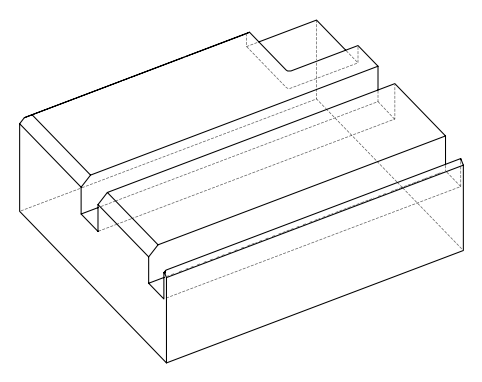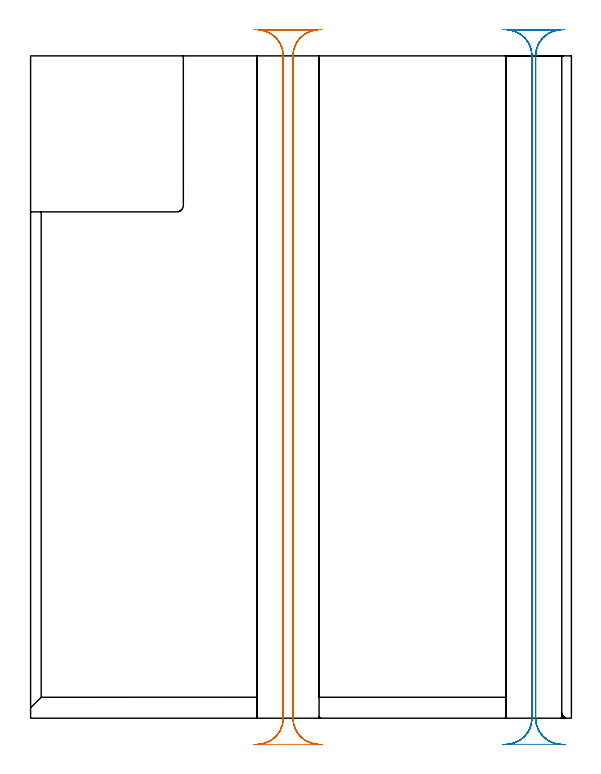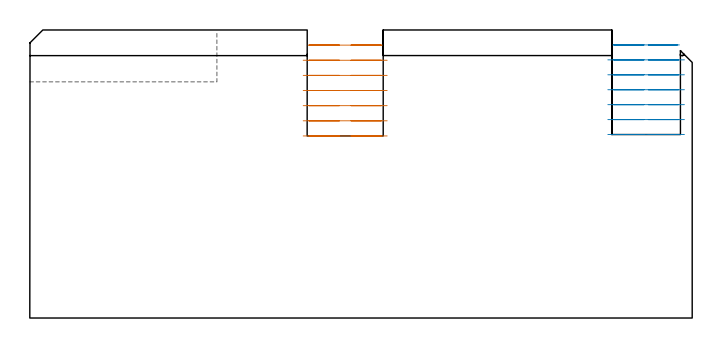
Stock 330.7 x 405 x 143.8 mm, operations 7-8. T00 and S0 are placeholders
(PLAN: 8 operations, 2 tool changes, 143.1 min)
(1 AREA_MILL | FG_CHAMFER_SURFACE | UGT0205_001 | 4.81 min | 10462 mm3)
(2 AREA_MILL_1 | FG_CHAMFER_SURFACE_1 | UGT0205_001 | 5.71 min | 11904 mm3)
(3 AREA_MILL_2 | FG_CHAMFER_SURFACE_2 | UGT0205_001 | 9.86 min | 52478 mm3)
(4 AREA_MILL_3 | FG_CHAMFER_SURFACE_3 | UGT0205_001 | 7.37 min | 6407 mm3)
(5 AREA_MILL_4 | FG_CHAMFER_SURFACE_4 | UGT0205_001 | 0.17 min | 132 mm3)
(6 MILL_CORNER_NOTCH_RECTANGULAR | CORNER_NOTCH_RECTANGULAR | NXT0201_008 | Follow Part, ap 1.5, ae 75% | 88.28 min | 230605 mm3)
(7 MILL_RECTANGULAR_SLOT | SLOT_RECTANGULAR | UGT0201_004 | Follow Part, ap 8, ae 75% | 13.48 min | 811189 mm3)
(8 MILL_RECTANGULAR_SLOT_1 | SLOT_RECTANGULAR_1 | UGT0201_004 | Follow Part, ap 8, ae 75% | 13.42 min | 701512 mm3)
(TOOL UGT0205_001 | Chamfer Mill 20 x 3 x 45 deg. | D20 FL50 Z2)
(TOOL NXT0201_008 | ENDMILL 6mm [2P460-0600-NA 1630] | D6 FL26 Z6)
(TOOL UGT0201_004 | End Mill 32 mm | D32 FL53 Z6)
(OP 7 MILL_RECTANGULAR_SLOT)
G17 G21 G94 G90
T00 M6
G54
G17 G0 G90 X175.96 Y-16.273 S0 M3
G43 Z153.8 H0
Z136.243
G94 G1 X173.028 Y-15.641 F250.
G2 X160.4 Y0. R16. F500.
G1 Y405.
G2 X175.421 Y420.97 R16.
G1 Y421.
X139.479
Y420.97
G2 X154.5 Y405. R16.
G1 Y0.
G2 X141.869 Y-15.641 R16.
G1 X138.937 Y-16.273 F250.
G0 Z153.8
X136.485 Y421.154
Z128.686
G1 X139.479 Y420.97
G2 X154.5 Y405. R16. F500.
G1 Y0.
G2 X139.479 Y-15.97 R16.
G1 Y-16.
X175.421
Y-15.97
G2 X160.4 Y0. R16.
G1 Y405.
G2 X175.421 Y420.97 R16.
G1 X178.415 Y421.154 F250.
G0 Z153.8
Y-16.154
Z121.129
G1 X175.421 Y-15.97
G2 X160.4 Y0. R16. F500.
G1 Y405.
G2 X175.421 Y420.97 R16.
G1 Y421.
X139.479
Y420.97
G2 X154.5 Y405. R16.
G1 Y0.
G2 X139.479 Y-15.97 R16.
G1 X136.485 Y-16.154 F250.
G0 X178.415 Z113.571
G1 X175.421 Y-15.97
G2 X160.4 Y0. R16. F500.
G1 Y405.
G2 X175.421 Y420.97 R16.
G1 Y421.
X139.479
Y420.97
G2 X154.5 Y405. R16.
G1 Y0.
G2 X139.479 Y-15.97 R16.
G1 X136.485 Y-16.154 F250.
G0 X178.415 Z106.014
G1 X175.421 Y-15.97
G2 X160.4 Y0. R16. F500.
G1 Y405.
G2 X175.421 Y420.97 R16.
G1 Y421.
X139.479
Y420.97
G2 X154.5 Y405. R16.
G1 Y0.
G2 X139.479 Y-15.97 R16.
G1 X136.485 Y-16.154 F250.
G0 X178.415 Z98.457
G1 X175.421 Y-15.97
G2 X160.4 Y0. R16. F500.
G1 Y405.
G2 X175.421 Y420.97 R16.
G1 Y421.
X139.479
Y420.97
G2 X154.5 Y405. R16.
G1 Y0.
G2 X139.479 Y-15.97 R16.
G1 X136.485 Y-16.154 F250.
G0 X178.415 Z90.9
G1 X175.421 Y-15.97
G2 X160.4 Y0. R16. F500.
G1 Y405.
G2 X175.421 Y420.97 R16.
G1 Y421.
X139.479
Y420.97
G2 X154.5 Y405. R16.
G1 Y0.
G2 X139.479 Y-15.97 R16.
G1 X136.485 Y-16.154 F250.
G0 Z153.8
M5
M2
(OP 8 MILL_RECTANGULAR_SLOT_1)
G17 G21 G94 G90
T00 M6
G54
G17 G0 G90 X324.309 Y-16.271 S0 M3
G43 Z153.8 H0
Z136.343
G94 G1 X321.378 Y-15.63 F250.
G2 X308.8 Y0. R16. F500.
G1 Y405.
G2 X323.21 Y420.921 R16.
G1 X323.212 Y420.951
G3 X321.957 Y421. R16.
G1 X291.579
Y420.97
G2 X306.6 Y405. R16.
G1 Y0.
G2 X294.023 Y-15.63 R16.
G1 X291.092 Y-16.271 F250.
G0 Z153.8
X288.585 Y421.154
Z128.886
G1 X291.579 Y420.97
G2 X306.6 Y405. R16. F500.
G1 Y0.
G2 X291.579 Y-15.97 R16.
G1 Y-16.
X323.821
Y-15.97
G2 X308.8 Y0. R16.
G1 Y405.
G2 X323.821 Y420.97 R16.
G1 X326.815 Y421.154 F250.
G0 Z153.8
Y-16.154
Z121.429
G1 X323.821 Y-15.97
G2 X308.8 Y0. R16. F500.
G1 Y405.
G2 X323.821 Y420.97 R16.
G1 Y421.
X291.579
Y420.97
G2 X306.6 Y405. R16.
G1 Y0.
G2 X291.579 Y-15.97 R16.
G1 X288.585 Y-16.154 F250.
G0 X326.815 Z113.971
G1 X323.821 Y-15.97
G2 X308.8 Y0. R16. F500.
G1 Y405.
G2 X323.821 Y420.97 R16.
G1 Y421.
X291.579
Y420.97
G2 X306.6 Y405. R16.
G1 Y0.
G2 X291.579 Y-15.97 R16.
G1 X288.585 Y-16.154 F250.
G0 X326.815 Z106.514
G1 X323.821 Y-15.97
G2 X308.8 Y0. R16. F500.
G1 Y405.
G2 X323.821 Y420.97 R16.
G1 Y421.
X291.579
Y420.97
G2 X306.6 Y405. R16.
G1 Y0.
G2 X291.579 Y-15.97 R16.
G1 X288.585 Y-16.154 F250.
G0 X326.815 Z99.057
G1 X323.821 Y-15.97
G2 X308.8 Y0. R16. F500.
G1 Y405.
G2 X323.821 Y420.97 R16.
G1 Y421.
X291.579
Y420.97
G2 X306.6 Y405. R16.
G1 Y0.
G2 X291.579 Y-15.97 R16.
G1 X288.585 Y-16.154 F250.
G0 X326.815 Z91.6
G1 X323.821 Y-15.97
G2 X308.8 Y0. R16. F500.
G1 Y405.
G2 X323.821 Y420.97 R16.
G1 Y421.
X291.579
Y420.97
G2 X306.6 Y405. R16.
G1 Y0.
G2 X291.579 Y-15.97 R16.
G1 X288.585 Y-16.154 F250.
G0 Z153.8
M5
M2
